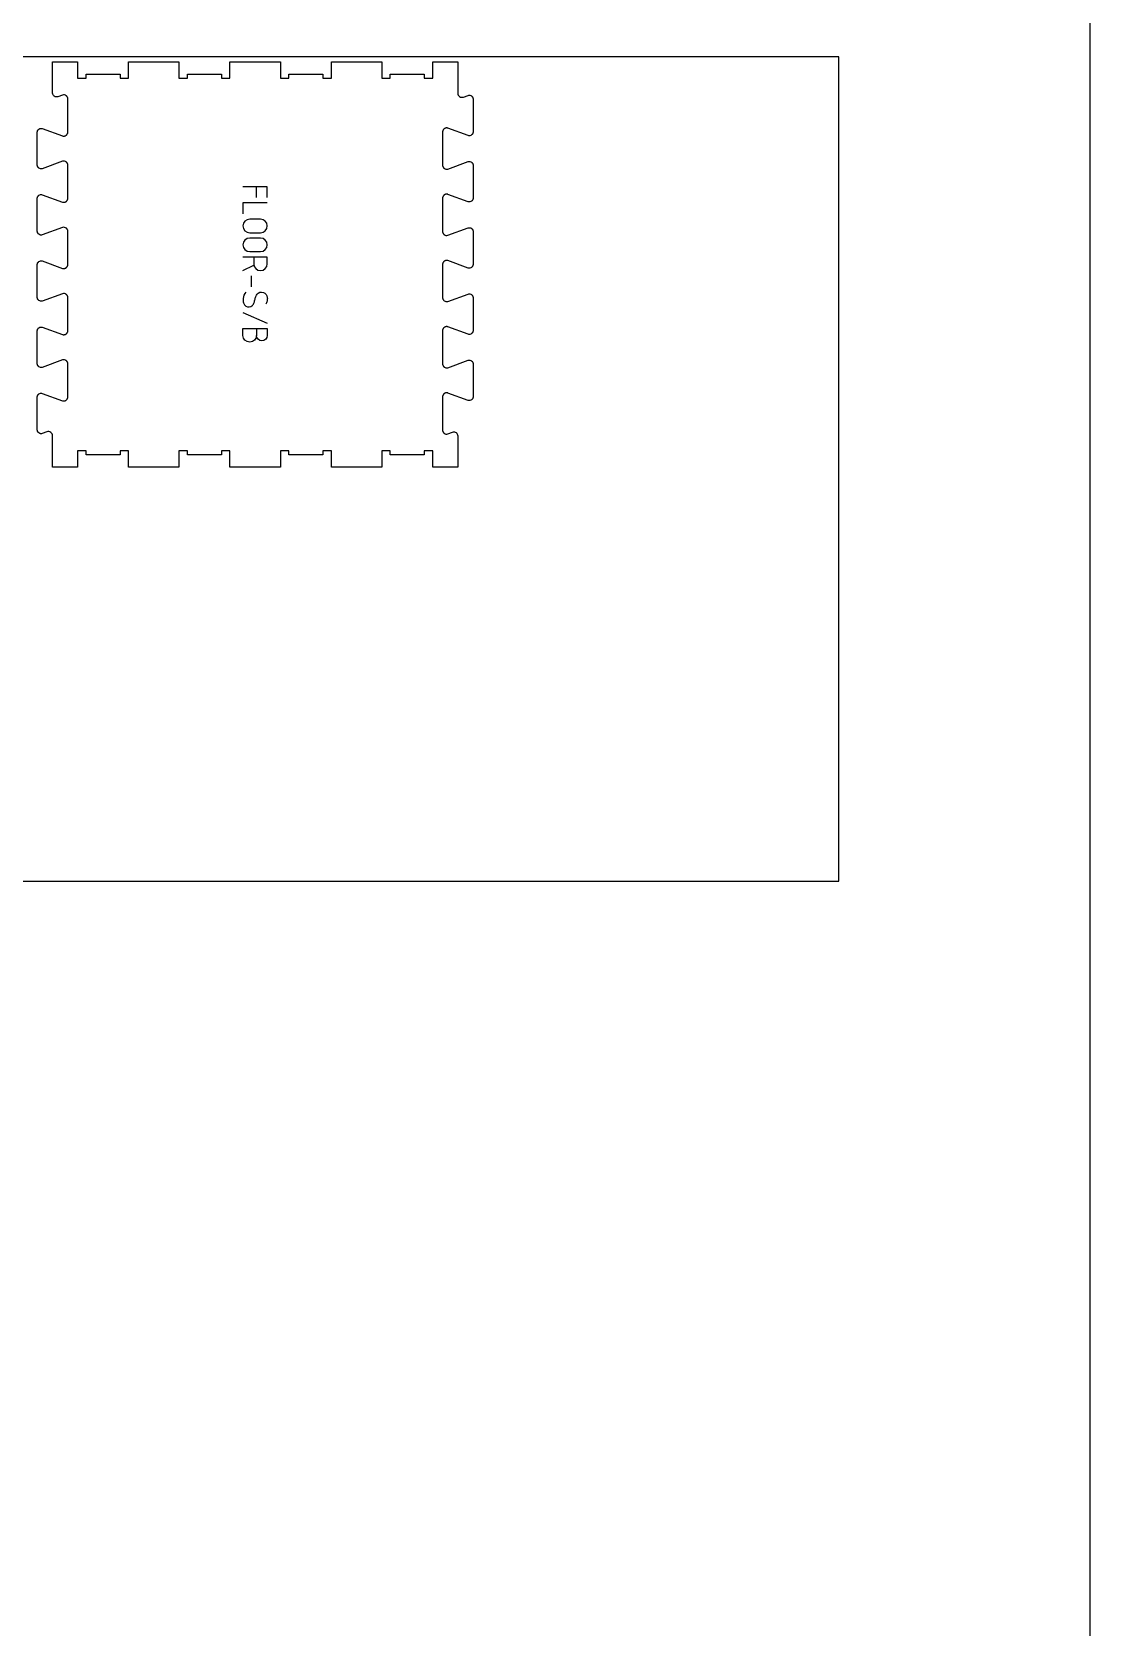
# Model space of a CAD drawing. Extents: x 0 to 12757, y 0 to 30003.
# Drawn here: x 1618 to 3183, y 6932 to 9293 of the extents above; entities that cross this region are included whole.
import ezdxf

# ---------------------------------------------------------------- set-up
doc = ezdxf.new("R2010")
doc.units = 0
for name, color, linetype in [('0_SHEET_SPRUCEPLY_2440X122', 1, 'CONTINUOUS'), ('1_ANYTOOL_1MMDEEP_LABELS_S', 2, 'CONTINUOUS'), ('4_ANYTOOL_CUTTHROUGH_OUTSI', 5, 'CONTINUOUS'), ('DONOTCUT', 7, 'CONTINUOUS')]:
    doc.layers.add(name, color=color, linetype=linetype)

msp = doc.modelspace()

# ---------------------------------------------------------------- linework, layer by layer
at = {"layer": '0_SHEET_SPRUCEPLY_2440X122'}
msp.add_lwpolyline([(371.7, 9255.6), (371.7, 8035.6), (2811.7, 8035.6), (2811.7, 9255.6)], close=True, dxfattribs=at)
at = {"layer": '1_ANYTOOL_1MMDEEP_LABELS_S', "color": 2}
for points in [[(1965.9, 9047.4), (1965.9, 9063.4), (1929.9, 9063.4)], [(1949.9, 9047.4), (1949.9, 9063.4)], [(1965.9, 9039.4), (1929.9, 9039.4), (1929.9, 9023.4)], [(1929.9, 8939.4), (1946.1, 8947.5)], [(1941.9, 8931.4), (1941.9, 8915.4)], [(1929.9, 8877.4), (1965.9, 8861.4)]]:
    msp.add_lwpolyline(points, dxfattribs=at)
for points in [[(1939.9, 9015.4, 1), (1939.9, 8995.4), (1955.9, 8995.4, 1), (1955.9, 9015.4)], [(1939.9, 8987.4, 1), (1939.9, 8967.4), (1955.9, 8967.4, 1), (1955.9, 8987.4)]]:
    msp.add_lwpolyline(points, format="xyb", close=True, dxfattribs=at)
for points in [[(1945.9, 8959.4), (1945.9, 8949.4, 1), (1965.9, 8949.4), (1965.9, 8959.4), (1929.9, 8959.4)], [(1933.9, 8907.4, 0.136555), (1930.1, 8898.1, 0.071716), (1930.2, 8893, 0.133522), (1932.3, 8888.4, 0.344001), (1941.7, 8886.3, 0.153745), (1945.4, 8889.8, 0.071568), (1947.2, 8894.5, -0.00912), (1948.5, 8899.7, -0.090615), (1950.7, 8904.2, -0.340346), (1960.1, 8907, -0.284273), (1965.9, 8899.3, -0.092596), (1965.5, 8894.3, -0.017533), (1963.9, 8889.4)], [(1949.9, 8853.4), (1949.9, 8843.4, -1), (1929.9, 8843.4), (1929.9, 8853.4), (1965.9, 8853.4), (1965.9, 8843.4, -1), (1949.9, 8843.4)]]:
    msp.add_lwpolyline(points, format="xyb", dxfattribs=at)
at = {"layer": '4_ANYTOOL_CUTTHROUGH_OUTSI', "color": 5}
msp.add_lwpolyline([(1648.2, 8694.8, 0.522088), (1639.8, 8700.6), (1633, 8698.1, -0.236725), (1627.9, 8699), (1627.8, 8699.1), (1627.7, 8699.2), (1627.5, 8699.3), (1627.4, 8699.4), (1627.3, 8699.5), (1627.2, 8699.7), (1627.1, 8699.8), (1627, 8699.9), (1626.9, 8700), (1626.8, 8700.2), (1626.7, 8700.3), (1626.6, 8700.5), (1626.5, 8700.6), (1626.4, 8700.7), (1626.3, 8700.9), (1626.2, 8701), (1626.1, 8701.2), (1626.1, 8701.4), (1626, 8701.5), (1626, 8701.7), (1625.9, 8701.8), (1625.8, 8702), (1625.8, 8702.2), (1625.8, 8702.3), (1625.7, 8702.5), (1625.7, 8702.6), (1625.7, 8702.8), (1625.6, 8703), (1625.6, 8703.1), (1625.6, 8703.3), (1625.6, 8703.5), (1625.6, 8703.6), (1625.6, 8752.1), (1625.6, 8752.3), (1625.6, 8752.5), (1625.6, 8752.6), (1625.6, 8752.8), (1625.7, 8752.9), (1625.7, 8753.1), (1625.7, 8753.3), (1625.8, 8753.4), (1625.8, 8753.6), (1625.8, 8753.8), (1625.9, 8753.9), (1626, 8754.1), (1626, 8754.2), (1626.1, 8754.4), (1626.1, 8754.6), (1626.2, 8754.7), (1626.3, 8754.9), (1626.4, 8755), (1626.5, 8755.2), (1626.6, 8755.3), (1626.7, 8755.4), (1626.8, 8755.6), (1626.9, 8755.7), (1627, 8755.8), (1627.1, 8756), (1627.2, 8756.1), (1627.3, 8756.2), (1627.4, 8756.3), (1627.5, 8756.4), (1627.7, 8756.5), (1627.8, 8756.6), (1627.9, 8756.7, -0.236725), (1633, 8757.6), (1662.8, 8746.6), (1662.8, 8746.6), (1662.8, 8746.6), (1663, 8746.6), (1663.1, 8746.5), (1663.3, 8746.5), (1663.5, 8746.5), (1663.7, 8746.4), (1663.8, 8746.4), (1664, 8746.4), (1664.2, 8746.4), (1664.4, 8746.4), (1664.6, 8746.4), (1664.7, 8746.4), (1664.9, 8746.4), (1665.1, 8746.4), (1665.3, 8746.4), (1665.5, 8746.4), (1665.7, 8746.5), (1665.8, 8746.5), (1666, 8746.5), (1666.2, 8746.6), (1666.4, 8746.6), (1666.6, 8746.7), (1666.7, 8746.8), (1666.9, 8746.8), (1667.1, 8746.9), (1667.2, 8747), (1667.4, 8747.1), (1667.6, 8747.1), (1667.7, 8747.2), (1667.9, 8747.3), (1668, 8747.4), (1668.2, 8747.5), (1668.3, 8747.6), (1668.5, 8747.7), (1668.6, 8747.8), (1668.7, 8747.9), (1668.9, 8748.1), (1669, 8748.2), (1669.1, 8748.3), (1669.2, 8748.5), (1669.4, 8748.6), (1669.5, 8748.7), (1669.6, 8748.9), (1669.7, 8749), (1669.8, 8749.2), (1669.9, 8749.3), (1670, 8749.5), (1670.1, 8749.7), (1670.2, 8749.8), (1670.2, 8750), (1670.3, 8750.2), (1670.4, 8750.3), (1670.5, 8750.5), (1670.5, 8750.7), (1670.6, 8750.9), (1670.6, 8751), (1670.7, 8751.2), (1670.7, 8751.4), (1670.7, 8751.6), (1670.8, 8751.7), (1670.8, 8751.9), (1670.8, 8752.1), (1670.8, 8752.3), (1670.8, 8752.5), (1670.8, 8752.6), (1670.8, 8801.1), (1670.8, 8801.3), (1670.8, 8801.5), (1670.8, 8801.7), (1670.8, 8801.8), (1670.8, 8802), (1670.7, 8802.2), (1670.7, 8802.4), (1670.7, 8802.6), (1670.6, 8802.7), (1670.6, 8802.9), (1670.5, 8803.1), (1670.5, 8803.3), (1670.4, 8803.4), (1670.3, 8803.6), (1670.2, 8803.8), (1670.2, 8803.9), (1670.1, 8804.1), (1670, 8804.3), (1669.9, 8804.4), (1669.8, 8804.6), (1669.7, 8804.7), (1669.6, 8804.9), (1669.5, 8805), (1669.4, 8805.2), (1669.2, 8805.3), (1669.1, 8805.4), (1669, 8805.6), (1668.9, 8805.7), (1668.7, 8805.8), (1668.6, 8805.9), (1668.5, 8806), (1668.3, 8806.1, 0.237079), (1662.8, 8807.1), (1662.8, 8807.1), (1633, 8796.1), (1633, 8796.1, -0.236725), (1627.9, 8797), (1627.8, 8797.1), (1627.7, 8797.2), (1627.5, 8797.3), (1627.4, 8797.4), (1627.3, 8797.5), (1627.2, 8797.7), (1627.1, 8797.8), (1627, 8797.9), (1626.9, 8798), (1626.8, 8798.2), (1626.7, 8798.3), (1626.6, 8798.5), (1626.5, 8798.6), (1626.4, 8798.7), (1626.3, 8798.9), (1626.2, 8799), (1626.1, 8799.2), (1626.1, 8799.4), (1626, 8799.5), (1626, 8799.7), (1625.9, 8799.8), (1625.8, 8800), (1625.8, 8800.2), (1625.8, 8800.3), (1625.7, 8800.5), (1625.7, 8800.6), (1625.7, 8800.8), (1625.6, 8801), (1625.6, 8801.1), (1625.6, 8801.3), (1625.6, 8801.5), (1625.6, 8801.6), (1625.6, 8850.1), (1625.6, 8850.3), (1625.6, 8850.5), (1625.6, 8850.6), (1625.6, 8850.8), (1625.7, 8850.9), (1625.7, 8851.1), (1625.7, 8851.3), (1625.8, 8851.4), (1625.8, 8851.6), (1625.8, 8851.8), (1625.9, 8851.9), (1626, 8852.1), (1626, 8852.2), (1626.1, 8852.4), (1626.1, 8852.6), (1626.2, 8852.7), (1626.3, 8852.9), (1626.4, 8853), (1626.5, 8853.2), (1626.6, 8853.3), (1626.7, 8853.4), (1626.8, 8853.6), (1626.9, 8853.7), (1627, 8853.8), (1627.1, 8854), (1627.2, 8854.1), (1627.3, 8854.2), (1627.4, 8854.3), (1627.5, 8854.4), (1627.7, 8854.5), (1627.8, 8854.6), (1627.9, 8854.7, -0.236725), (1633, 8855.6), (1662.8, 8844.6), (1662.8, 8844.6), (1662.8, 8844.6), (1663, 8844.6), (1663.1, 8844.5), (1663.3, 8844.5), (1663.5, 8844.5), (1663.7, 8844.4), (1663.8, 8844.4), (1664, 8844.4), (1664.2, 8844.4), (1664.4, 8844.4), (1664.6, 8844.4), (1664.7, 8844.4), (1664.9, 8844.4), (1665.1, 8844.4), (1665.3, 8844.4), (1665.5, 8844.4), (1665.7, 8844.5), (1665.8, 8844.5), (1666, 8844.5), (1666.2, 8844.6), (1666.4, 8844.6), (1666.6, 8844.7), (1666.7, 8844.8), (1666.9, 8844.8), (1667.1, 8844.9), (1667.2, 8845), (1667.4, 8845.1), (1667.6, 8845.1), (1667.7, 8845.2), (1667.9, 8845.3), (1668, 8845.4), (1668.2, 8845.5), (1668.3, 8845.6), (1668.5, 8845.7), (1668.6, 8845.8), (1668.7, 8845.9), (1668.9, 8846.1), (1669, 8846.2), (1669.1, 8846.3), (1669.2, 8846.5), (1669.4, 8846.6), (1669.5, 8846.7), (1669.6, 8846.9), (1669.7, 8847), (1669.8, 8847.2), (1669.9, 8847.3), (1670, 8847.5), (1670.1, 8847.7), (1670.2, 8847.8), (1670.2, 8848), (1670.3, 8848.2), (1670.4, 8848.3), (1670.5, 8848.5), (1670.5, 8848.7), (1670.6, 8848.9), (1670.6, 8849), (1670.7, 8849.2), (1670.7, 8849.4), (1670.7, 8849.6), (1670.8, 8849.7), (1670.8, 8849.9), (1670.8, 8850.1), (1670.8, 8850.3), (1670.8, 8850.5), (1670.8, 8850.6), (1670.8, 8899.1), (1670.8, 8899.3), (1670.8, 8899.5), (1670.8, 8899.7), (1670.8, 8899.8), (1670.8, 8900), (1670.7, 8900.2), (1670.7, 8900.4), (1670.7, 8900.6), (1670.6, 8900.7), (1670.6, 8900.9), (1670.5, 8901.1), (1670.5, 8901.3), (1670.4, 8901.4), (1670.3, 8901.6), (1670.2, 8901.8), (1670.2, 8901.9), (1670.1, 8902.1), (1670, 8902.3), (1669.9, 8902.4), (1669.8, 8902.6), (1669.7, 8902.7), (1669.6, 8902.9), (1669.5, 8903), (1669.4, 8903.2), (1669.2, 8903.3), (1669.1, 8903.4), (1669, 8903.6), (1668.9, 8903.7), (1668.7, 8903.8), (1668.6, 8903.9), (1668.5, 8904), (1668.3, 8904.1, 0.237079), (1662.8, 8905.1), (1662.8, 8905.1), (1633, 8894.1), (1633, 8894.1, -0.236725), (1627.9, 8895), (1627.8, 8895.1), (1627.7, 8895.2), (1627.5, 8895.3), (1627.4, 8895.4), (1627.3, 8895.5), (1627.2, 8895.7), (1627.1, 8895.8), (1627, 8895.9), (1626.9, 8896), (1626.8, 8896.2), (1626.7, 8896.3), (1626.6, 8896.5), (1626.5, 8896.6), (1626.4, 8896.7), (1626.3, 8896.9), (1626.2, 8897), (1626.1, 8897.2), (1626.1, 8897.4), (1626, 8897.5), (1626, 8897.7), (1625.9, 8897.8), (1625.8, 8898), (1625.8, 8898.2), (1625.8, 8898.3), (1625.7, 8898.5), (1625.7, 8898.6), (1625.7, 8898.8), (1625.6, 8899), (1625.6, 8899.1), (1625.6, 8899.3), (1625.6, 8899.5), (1625.6, 8899.6), (1625.6, 8948.1), (1625.6, 8948.3), (1625.6, 8948.5), (1625.6, 8948.6), (1625.6, 8948.8), (1625.7, 8948.9), (1625.7, 8949.1), (1625.7, 8949.3), (1625.8, 8949.4), (1625.8, 8949.6), (1625.8, 8949.8), (1625.9, 8949.9), (1626, 8950.1), (1626, 8950.2), (1626.1, 8950.4), (1626.1, 8950.6), (1626.2, 8950.7), (1626.3, 8950.9), (1626.4, 8951), (1626.5, 8951.2), (1626.6, 8951.3), (1626.7, 8951.4), (1626.8, 8951.6), (1626.9, 8951.7), (1627, 8951.8), (1627.1, 8952), (1627.2, 8952.1), (1627.3, 8952.2), (1627.4, 8952.3), (1627.5, 8952.4), (1627.7, 8952.5), (1627.8, 8952.6), (1627.9, 8952.7, -0.236725), (1633, 8953.6), (1662.8, 8942.6), (1662.8, 8942.6), (1662.8, 8942.6), (1663, 8942.6), (1663.1, 8942.5), (1663.3, 8942.5), (1663.5, 8942.5), (1663.7, 8942.4), (1663.8, 8942.4), (1664, 8942.4), (1664.2, 8942.4), (1664.4, 8942.4), (1664.6, 8942.4), (1664.7, 8942.4), (1664.9, 8942.4), (1665.1, 8942.4), (1665.3, 8942.4), (1665.5, 8942.4), (1665.7, 8942.5), (1665.8, 8942.5), (1666, 8942.5), (1666.2, 8942.6), (1666.4, 8942.6), (1666.6, 8942.7), (1666.7, 8942.8), (1666.9, 8942.8), (1667.1, 8942.9), (1667.2, 8943), (1667.4, 8943.1), (1667.6, 8943.1), (1667.7, 8943.2), (1667.9, 8943.3), (1668, 8943.4), (1668.2, 8943.5), (1668.3, 8943.6), (1668.5, 8943.7), (1668.6, 8943.8), (1668.7, 8943.9), (1668.9, 8944.1), (1669, 8944.2), (1669.1, 8944.3), (1669.2, 8944.5), (1669.4, 8944.6), (1669.5, 8944.7), (1669.6, 8944.9), (1669.7, 8945), (1669.8, 8945.2), (1669.9, 8945.3), (1670, 8945.5), (1670.1, 8945.7), (1670.2, 8945.8), (1670.2, 8946), (1670.3, 8946.2), (1670.4, 8946.3), (1670.5, 8946.5), (1670.5, 8946.7), (1670.6, 8946.9), (1670.6, 8947), (1670.7, 8947.2), (1670.7, 8947.4), (1670.7, 8947.6), (1670.8, 8947.7), (1670.8, 8947.9), (1670.8, 8948.1), (1670.8, 8948.3), (1670.8, 8948.5), (1670.8, 8948.6), (1670.8, 8997.1), (1670.8, 8997.3), (1670.8, 8997.5), (1670.8, 8997.7), (1670.8, 8997.8), (1670.8, 8998), (1670.7, 8998.2), (1670.7, 8998.4), (1670.7, 8998.6), (1670.6, 8998.7), (1670.6, 8998.9), (1670.5, 8999.1), (1670.5, 8999.3), (1670.4, 8999.4), (1670.3, 8999.6), (1670.2, 8999.8), (1670.2, 8999.9), (1670.1, 9000.1), (1670, 9000.3), (1669.9, 9000.4), (1669.8, 9000.6), (1669.7, 9000.7), (1669.6, 9000.9), (1669.5, 9001), (1669.4, 9001.2), (1669.2, 9001.3), (1669.1, 9001.4), (1669, 9001.6), (1668.9, 9001.7), (1668.7, 9001.8), (1668.6, 9001.9), (1668.5, 9002), (1668.3, 9002.1, 0.237079), (1662.8, 9003.1), (1662.8, 9003.1), (1633, 8992.1), (1633, 8992.1, -0.236725), (1627.9, 8993), (1627.8, 8993.1), (1627.7, 8993.2), (1627.5, 8993.3), (1627.4, 8993.4), (1627.3, 8993.5), (1627.2, 8993.7), (1627.1, 8993.8), (1627, 8993.9), (1626.9, 8994), (1626.8, 8994.2), (1626.7, 8994.3), (1626.6, 8994.5), (1626.5, 8994.6), (1626.4, 8994.7), (1626.3, 8994.9), (1626.2, 8995), (1626.1, 8995.2), (1626.1, 8995.4), (1626, 8995.5), (1626, 8995.7), (1625.9, 8995.8), (1625.8, 8996), (1625.8, 8996.2), (1625.8, 8996.3), (1625.7, 8996.5), (1625.7, 8996.6), (1625.7, 8996.8), (1625.6, 8997), (1625.6, 8997.1), (1625.6, 8997.3), (1625.6, 8997.5), (1625.6, 8997.6), (1625.6, 9046.1), (1625.6, 9046.3), (1625.6, 9046.5), (1625.6, 9046.6), (1625.6, 9046.8), (1625.7, 9046.9), (1625.7, 9047.1), (1625.7, 9047.3), (1625.8, 9047.4), (1625.8, 9047.6), (1625.8, 9047.8), (1625.9, 9047.9), (1626, 9048.1), (1626, 9048.2), (1626.1, 9048.4), (1626.1, 9048.6), (1626.2, 9048.7), (1626.3, 9048.9), (1626.4, 9049), (1626.5, 9049.2), (1626.6, 9049.3), (1626.7, 9049.4), (1626.8, 9049.6), (1626.9, 9049.7), (1627, 9049.8), (1627.1, 9050), (1627.2, 9050.1), (1627.3, 9050.2), (1627.4, 9050.3), (1627.5, 9050.4), (1627.7, 9050.5), (1627.8, 9050.6), (1627.9, 9050.7, -0.236725), (1633, 9051.6), (1662.8, 9040.6), (1662.8, 9040.6), (1662.8, 9040.6), (1663, 9040.6), (1663.1, 9040.5), (1663.3, 9040.5), (1663.5, 9040.5), (1663.7, 9040.4), (1663.8, 9040.4), (1664, 9040.4), (1664.2, 9040.4), (1664.4, 9040.4), (1664.6, 9040.4), (1664.7, 9040.4), (1664.9, 9040.4), (1665.1, 9040.4), (1665.3, 9040.4), (1665.5, 9040.4), (1665.7, 9040.5), (1665.8, 9040.5), (1666, 9040.5), (1666.2, 9040.6), (1666.4, 9040.6), (1666.6, 9040.7), (1666.7, 9040.8), (1666.9, 9040.8), (1667.1, 9040.9), (1667.2, 9041), (1667.4, 9041.1), (1667.6, 9041.1), (1667.7, 9041.2), (1667.9, 9041.3), (1668, 9041.4), (1668.2, 9041.5), (1668.3, 9041.6), (1668.5, 9041.7), (1668.6, 9041.8), (1668.7, 9041.9), (1668.9, 9042.1), (1669, 9042.2), (1669.1, 9042.3), (1669.2, 9042.5), (1669.4, 9042.6), (1669.5, 9042.7), (1669.6, 9042.9), (1669.7, 9043), (1669.8, 9043.2), (1669.9, 9043.3), (1670, 9043.5), (1670.1, 9043.7), (1670.2, 9043.8), (1670.2, 9044), (1670.3, 9044.2), (1670.4, 9044.3), (1670.5, 9044.5), (1670.5, 9044.7), (1670.6, 9044.9), (1670.6, 9045), (1670.7, 9045.2), (1670.7, 9045.4), (1670.7, 9045.6), (1670.8, 9045.7), (1670.8, 9045.9), (1670.8, 9046.1), (1670.8, 9046.3), (1670.8, 9046.5), (1670.8, 9046.6), (1670.8, 9095.1), (1670.8, 9095.3), (1670.8, 9095.5), (1670.8, 9095.7), (1670.8, 9095.8), (1670.8, 9096), (1670.7, 9096.2), (1670.7, 9096.4), (1670.7, 9096.6), (1670.6, 9096.7), (1670.6, 9096.9), (1670.5, 9097.1), (1670.5, 9097.3), (1670.4, 9097.4), (1670.3, 9097.6), (1670.2, 9097.8), (1670.2, 9097.9), (1670.1, 9098.1), (1670, 9098.3), (1669.9, 9098.4), (1669.8, 9098.6), (1669.7, 9098.7), (1669.6, 9098.9), (1669.5, 9099), (1669.4, 9099.2), (1669.2, 9099.3), (1669.1, 9099.4), (1669, 9099.6), (1668.9, 9099.7), (1668.7, 9099.8), (1668.6, 9099.9), (1668.5, 9100), (1668.3, 9100.1, 0.237079), (1662.8, 9101.1), (1662.8, 9101.1), (1633, 9090.1), (1633, 9090.1, -0.236725), (1627.9, 9091), (1627.8, 9091.1), (1627.7, 9091.2), (1627.5, 9091.3), (1627.4, 9091.4), (1627.3, 9091.5), (1627.2, 9091.7), (1627.1, 9091.8), (1627, 9091.9), (1626.9, 9092), (1626.8, 9092.2), (1626.7, 9092.3), (1626.6, 9092.5), (1626.5, 9092.6), (1626.4, 9092.7), (1626.3, 9092.9), (1626.2, 9093), (1626.1, 9093.2), (1626.1, 9093.4), (1626, 9093.5), (1626, 9093.7), (1625.9, 9093.8), (1625.8, 9094), (1625.8, 9094.2), (1625.8, 9094.3), (1625.7, 9094.5), (1625.7, 9094.6), (1625.7, 9094.8), (1625.6, 9095), (1625.6, 9095.1), (1625.6, 9095.3), (1625.6, 9095.5), (1625.6, 9095.6), (1625.6, 9144.1), (1625.6, 9144.3), (1625.6, 9144.5), (1625.6, 9144.6), (1625.6, 9144.8), (1625.7, 9144.9), (1625.7, 9145.1), (1625.7, 9145.3), (1625.8, 9145.4), (1625.8, 9145.6), (1625.8, 9145.8), (1625.9, 9145.9), (1626, 9146.1), (1626, 9146.2), (1626.1, 9146.4), (1626.1, 9146.6), (1626.2, 9146.7), (1626.3, 9146.9), (1626.4, 9147), (1626.5, 9147.2), (1626.6, 9147.3), (1626.7, 9147.4), (1626.8, 9147.6), (1626.9, 9147.7), (1627, 9147.8), (1627.1, 9148), (1627.2, 9148.1), (1627.3, 9148.2), (1627.4, 9148.3), (1627.5, 9148.4), (1627.7, 9148.5), (1627.8, 9148.6), (1627.9, 9148.7, -0.236725), (1633, 9149.6), (1662.8, 9138.6), (1662.8, 9138.6), (1662.8, 9138.6), (1663, 9138.6), (1663.1, 9138.5), (1663.3, 9138.5), (1663.5, 9138.5), (1663.7, 9138.4), (1663.8, 9138.4), (1664, 9138.4), (1664.2, 9138.4), (1664.4, 9138.4), (1664.6, 9138.4), (1664.7, 9138.4), (1664.9, 9138.4), (1665.1, 9138.4), (1665.3, 9138.4), (1665.5, 9138.4), (1665.7, 9138.5), (1665.8, 9138.5), (1666, 9138.5), (1666.2, 9138.6), (1666.4, 9138.6), (1666.6, 9138.7), (1666.7, 9138.8), (1666.9, 9138.8), (1667.1, 9138.9), (1667.2, 9139), (1667.4, 9139.1), (1667.6, 9139.1), (1667.7, 9139.2), (1667.9, 9139.3), (1668, 9139.4), (1668.2, 9139.5), (1668.3, 9139.6), (1668.5, 9139.7), (1668.6, 9139.8), (1668.7, 9139.9), (1668.9, 9140.1), (1669, 9140.2), (1669.1, 9140.3), (1669.2, 9140.5), (1669.4, 9140.6), (1669.5, 9140.7), (1669.6, 9140.9), (1669.7, 9141), (1669.8, 9141.2), (1669.9, 9141.3), (1670, 9141.5), (1670.1, 9141.7), (1670.2, 9141.8), (1670.2, 9142), (1670.3, 9142.2), (1670.4, 9142.3), (1670.5, 9142.5), (1670.5, 9142.7), (1670.6, 9142.9), (1670.6, 9143), (1670.7, 9143.2), (1670.7, 9143.4), (1670.7, 9143.6), (1670.8, 9143.7), (1670.8, 9143.9), (1670.8, 9144.1), (1670.8, 9144.3), (1670.8, 9144.5), (1670.8, 9144.6), (1670.8, 9193.1), (1670.8, 9193.3), (1670.8, 9193.5), (1670.8, 9193.7), (1670.8, 9193.8), (1670.8, 9194), (1670.7, 9194.2), (1670.7, 9194.4), (1670.7, 9194.6), (1670.6, 9194.7), (1670.6, 9194.9), (1670.5, 9195.1), (1670.5, 9195.3), (1670.4, 9195.4), (1670.3, 9195.6), (1670.2, 9195.8), (1670.2, 9195.9), (1670.1, 9196.1), (1670, 9196.3), (1669.9, 9196.4), (1669.8, 9196.6), (1669.7, 9196.7), (1669.6, 9196.9), (1669.5, 9197), (1669.4, 9197.2), (1669.2, 9197.3), (1669.1, 9197.4), (1669, 9197.6), (1668.9, 9197.7), (1668.7, 9197.8), (1668.6, 9197.9), (1668.5, 9198), (1668.3, 9198.1, 0.237079), (1662.8, 9199.1), (1662.8, 9199.1), (1656, 9196.6), (1656, 9196.6, -0.522087), (1648.2, 9202), (1648.2, 9248.1), (1685.2, 9248.1), (1685.2, 9224.1), (1697.7, 9224.1), (1697.7, 9230.1), (1748.2, 9230.1), (1748.2, 9224.1), (1760.7, 9224.1), (1760.7, 9248.1), (1835.2, 9248.1), (1835.2, 9224.1), (1847.7, 9224.1), (1847.7, 9230.1), (1898.2, 9230.1), (1898.2, 9224.1), (1910.7, 9224.1), (1910.7, 9248.1), (1985.2, 9248.1), (1985.2, 9224.1), (1997.7, 9224.1), (1997.7, 9230.1), (2048.2, 9230.1), (2048.2, 9224.1), (2060.7, 9224.1), (2060.7, 9248.1), (2135.2, 9248.1), (2135.2, 9224.1), (2147.7, 9224.1), (2147.7, 9230.1), (2198.2, 9230.1), (2198.2, 9224.1), (2210.7, 9224.1), (2210.7, 9248.1), (2247.7, 9248.1), (2247.7, 9202), (2247.7, 9202, 0.522088), (2256.1, 9196.1), (2262.9, 9198.6, -0.236725), (2268, 9197.7), (2268.1, 9197.6), (2268.3, 9197.5), (2268.4, 9197.4), (2268.5, 9197.3), (2268.6, 9197.2), (2268.8, 9197.1), (2268.9, 9197), (2269, 9196.8), (2269.1, 9196.7), (2269.2, 9196.6), (2269.3, 9196.4), (2269.4, 9196.3), (2269.5, 9196.2), (2269.6, 9196), (2269.6, 9195.9), (2269.7, 9195.7), (2269.8, 9195.6), (2269.9, 9195.4), (2269.9, 9195.2), (2270, 9195.1), (2270, 9194.9), (2270.1, 9194.8), (2270.1, 9194.6), (2270.2, 9194.4), (2270.2, 9194.3), (2270.3, 9194.1), (2270.3, 9193.9), (2270.3, 9193.8), (2270.3, 9193.6), (2270.3, 9193.5), (2270.3, 9193.3), (2270.3, 9193.1), (2270.3, 9144.6), (2270.3, 9144.5), (2270.3, 9144.3), (2270.3, 9144.1), (2270.3, 9144), (2270.3, 9143.8), (2270.3, 9143.6), (2270.2, 9143.5), (2270.2, 9143.3), (2270.1, 9143.2), (2270.1, 9143), (2270, 9142.8), (2270, 9142.7), (2269.9, 9142.5), (2269.9, 9142.4), (2269.8, 9142.2), (2269.7, 9142), (2269.6, 9141.9), (2269.6, 9141.7), (2269.5, 9141.6), (2269.4, 9141.5), (2269.3, 9141.3), (2269.2, 9141.2), (2269.1, 9141), (2269, 9140.9), (2268.9, 9140.8), (2268.8, 9140.7), (2268.6, 9140.5), (2268.5, 9140.4), (2268.4, 9140.3), (2268.3, 9140.2), (2268.1, 9140.1), (2268, 9140, -0.236725), (2262.9, 9139.1), (2233.2, 9150.1), (2233.2, 9150.1), (2233.2, 9150.1), (2233, 9150.2), (2232.8, 9150.2), (2232.6, 9150.3), (2232.5, 9150.3), (2232.3, 9150.3), (2232.1, 9150.3), (2231.9, 9150.4), (2231.7, 9150.4), (2231.6, 9150.4), (2231.4, 9150.4), (2231.2, 9150.4), (2231, 9150.4), (2230.8, 9150.4), (2230.6, 9150.3), (2230.5, 9150.3), (2230.3, 9150.3), (2230.1, 9150.3), (2229.9, 9150.2), (2229.7, 9150.2), (2229.6, 9150.1), (2229.4, 9150.1), (2229.2, 9150), (2229, 9149.9), (2228.9, 9149.9), (2228.7, 9149.8), (2228.5, 9149.7), (2228.4, 9149.6), (2228.2, 9149.5), (2228.1, 9149.4), (2227.9, 9149.3), (2227.8, 9149.3), (2227.6, 9149.1), (2227.5, 9149), (2227.4, 9148.9), (2227.2, 9148.8), (2227.1, 9148.7), (2227, 9148.6), (2226.8, 9148.4), (2226.7, 9148.3), (2226.6, 9148.2), (2226.5, 9148), (2226.4, 9147.9), (2226.2, 9147.7), (2226.1, 9147.6), (2226, 9147.4), (2226, 9147.3), (2225.9, 9147.1), (2225.8, 9146.9), (2225.7, 9146.8), (2225.6, 9146.6), (2225.5, 9146.4), (2225.5, 9146.3), (2225.4, 9146.1), (2225.4, 9145.9), (2225.3, 9145.7), (2225.3, 9145.6), (2225.2, 9145.4), (2225.2, 9145.2), (2225.2, 9145), (2225.2, 9144.8), (2225.1, 9144.7), (2225.1, 9144.5), (2225.1, 9144.3), (2225.1, 9144.1), (2225.1, 9095.6), (2225.1, 9095.5), (2225.1, 9095.3), (2225.1, 9095.1), (2225.2, 9094.9), (2225.2, 9094.7), (2225.2, 9094.6), (2225.2, 9094.4), (2225.3, 9094.2), (2225.3, 9094), (2225.4, 9093.9), (2225.4, 9093.7), (2225.5, 9093.5), (2225.5, 9093.3), (2225.6, 9093.2), (2225.7, 9093), (2225.8, 9092.8), (2225.9, 9092.7), (2226, 9092.5), (2226, 9092.3), (2226.1, 9092.2), (2226.2, 9092), (2226.4, 9091.9), (2226.5, 9091.7), (2226.6, 9091.6), (2226.7, 9091.5), (2226.8, 9091.3), (2227, 9091.2), (2227.1, 9091.1), (2227.2, 9090.9), (2227.4, 9090.8), (2227.5, 9090.7), (2227.6, 9090.6, 0.237079), (2233.2, 9089.6), (2233.2, 9089.6), (2262.9, 9100.6), (2262.9, 9100.6, -0.236725), (2268, 9099.7), (2268.1, 9099.6), (2268.3, 9099.5), (2268.4, 9099.4), (2268.5, 9099.3), (2268.6, 9099.2), (2268.8, 9099.1), (2268.9, 9099), (2269, 9098.8), (2269.1, 9098.7), (2269.2, 9098.6), (2269.3, 9098.4), (2269.4, 9098.3), (2269.5, 9098.2), (2269.6, 9098), (2269.6, 9097.9), (2269.7, 9097.7), (2269.8, 9097.6), (2269.9, 9097.4), (2269.9, 9097.2), (2270, 9097.1), (2270, 9096.9), (2270.1, 9096.8), (2270.1, 9096.6), (2270.2, 9096.4), (2270.2, 9096.3), (2270.3, 9096.1), (2270.3, 9095.9), (2270.3, 9095.8), (2270.3, 9095.6), (2270.3, 9095.5), (2270.3, 9095.3), (2270.3, 9095.1), (2270.3, 9046.6), (2270.3, 9046.5), (2270.3, 9046.3), (2270.3, 9046.1), (2270.3, 9046), (2270.3, 9045.8), (2270.3, 9045.6), (2270.2, 9045.5), (2270.2, 9045.3), (2270.1, 9045.2), (2270.1, 9045), (2270, 9044.8), (2270, 9044.7), (2269.9, 9044.5), (2269.9, 9044.4), (2269.8, 9044.2), (2269.7, 9044), (2269.6, 9043.9), (2269.6, 9043.7), (2269.5, 9043.6), (2269.4, 9043.5), (2269.3, 9043.3), (2269.2, 9043.2), (2269.1, 9043), (2269, 9042.9), (2268.9, 9042.8), (2268.8, 9042.7), (2268.6, 9042.5), (2268.5, 9042.4), (2268.4, 9042.3), (2268.3, 9042.2), (2268.1, 9042.1), (2268, 9042, -0.236725), (2262.9, 9041.1), (2233.2, 9052.1), (2233.2, 9052.1), (2233.2, 9052.1), (2233, 9052.2), (2232.8, 9052.2), (2232.6, 9052.3), (2232.5, 9052.3), (2232.3, 9052.3), (2232.1, 9052.3), (2231.9, 9052.4), (2231.7, 9052.4), (2231.6, 9052.4), (2231.4, 9052.4), (2231.2, 9052.4), (2231, 9052.4), (2230.8, 9052.4), (2230.6, 9052.3), (2230.5, 9052.3), (2230.3, 9052.3), (2230.1, 9052.3), (2229.9, 9052.2), (2229.7, 9052.2), (2229.6, 9052.1), (2229.4, 9052.1), (2229.2, 9052), (2229, 9051.9), (2228.9, 9051.9), (2228.7, 9051.8), (2228.5, 9051.7), (2228.4, 9051.6), (2228.2, 9051.5), (2228.1, 9051.4), (2227.9, 9051.3), (2227.8, 9051.3), (2227.6, 9051.1), (2227.5, 9051), (2227.4, 9050.9), (2227.2, 9050.8), (2227.1, 9050.7), (2227, 9050.6), (2226.8, 9050.4), (2226.7, 9050.3), (2226.6, 9050.2), (2226.5, 9050), (2226.4, 9049.9), (2226.2, 9049.7), (2226.1, 9049.6), (2226, 9049.4), (2226, 9049.3), (2225.9, 9049.1), (2225.8, 9048.9), (2225.7, 9048.8), (2225.6, 9048.6), (2225.5, 9048.4), (2225.5, 9048.3), (2225.4, 9048.1), (2225.4, 9047.9), (2225.3, 9047.7), (2225.3, 9047.6), (2225.2, 9047.4), (2225.2, 9047.2), (2225.2, 9047), (2225.2, 9046.8), (2225.1, 9046.7), (2225.1, 9046.5), (2225.1, 9046.3), (2225.1, 9046.1), (2225.1, 8997.6), (2225.1, 8997.5), (2225.1, 8997.3), (2225.1, 8997.1), (2225.2, 8996.9), (2225.2, 8996.7), (2225.2, 8996.6), (2225.2, 8996.4), (2225.3, 8996.2), (2225.3, 8996), (2225.4, 8995.9), (2225.4, 8995.7), (2225.5, 8995.5), (2225.5, 8995.3), (2225.6, 8995.2), (2225.7, 8995), (2225.8, 8994.8), (2225.9, 8994.7), (2226, 8994.5), (2226, 8994.3), (2226.1, 8994.2), (2226.2, 8994), (2226.4, 8993.9), (2226.5, 8993.7), (2226.6, 8993.6), (2226.7, 8993.5), (2226.8, 8993.3), (2227, 8993.2), (2227.1, 8993.1), (2227.2, 8992.9), (2227.4, 8992.8), (2227.5, 8992.7), (2227.6, 8992.6, 0.237079), (2233.2, 8991.6), (2233.2, 8991.6), (2262.9, 9002.6), (2262.9, 9002.6, -0.236725), (2268, 9001.7), (2268.1, 9001.6), (2268.3, 9001.5), (2268.4, 9001.4), (2268.5, 9001.3), (2268.6, 9001.2), (2268.8, 9001.1), (2268.9, 9001), (2269, 9000.8), (2269.1, 9000.7), (2269.2, 9000.6), (2269.3, 9000.4), (2269.4, 9000.3), (2269.5, 9000.2), (2269.6, 9000), (2269.6, 8999.9), (2269.7, 8999.7), (2269.8, 8999.6), (2269.9, 8999.4), (2269.9, 8999.2), (2270, 8999.1), (2270, 8998.9), (2270.1, 8998.8), (2270.1, 8998.6), (2270.2, 8998.4), (2270.2, 8998.3), (2270.3, 8998.1), (2270.3, 8997.9), (2270.3, 8997.8), (2270.3, 8997.6), (2270.3, 8997.5), (2270.3, 8997.3), (2270.3, 8997.1), (2270.3, 8948.6), (2270.3, 8948.5), (2270.3, 8948.3), (2270.3, 8948.1), (2270.3, 8948), (2270.3, 8947.8), (2270.3, 8947.6), (2270.2, 8947.5), (2270.2, 8947.3), (2270.1, 8947.2), (2270.1, 8947), (2270, 8946.8), (2270, 8946.7), (2269.9, 8946.5), (2269.9, 8946.4), (2269.8, 8946.2), (2269.7, 8946), (2269.6, 8945.9), (2269.6, 8945.7), (2269.5, 8945.6), (2269.4, 8945.5), (2269.3, 8945.3), (2269.2, 8945.2), (2269.1, 8945), (2269, 8944.9), (2268.9, 8944.8), (2268.8, 8944.7), (2268.6, 8944.5), (2268.5, 8944.4), (2268.4, 8944.3), (2268.3, 8944.2), (2268.1, 8944.1), (2268, 8944, -0.236725), (2262.9, 8943.1), (2233.2, 8954.1), (2233.2, 8954.1), (2233.2, 8954.1), (2233, 8954.2), (2232.8, 8954.2), (2232.6, 8954.3), (2232.5, 8954.3), (2232.3, 8954.3), (2232.1, 8954.3), (2231.9, 8954.4), (2231.7, 8954.4), (2231.6, 8954.4), (2231.4, 8954.4), (2231.2, 8954.4), (2231, 8954.4), (2230.8, 8954.4), (2230.6, 8954.3), (2230.5, 8954.3), (2230.3, 8954.3), (2230.1, 8954.3), (2229.9, 8954.2), (2229.7, 8954.2), (2229.6, 8954.1), (2229.4, 8954.1), (2229.2, 8954), (2229, 8953.9), (2228.9, 8953.9), (2228.7, 8953.8), (2228.5, 8953.7), (2228.4, 8953.6), (2228.2, 8953.5), (2228.1, 8953.4), (2227.9, 8953.3), (2227.8, 8953.3), (2227.6, 8953.1), (2227.5, 8953), (2227.4, 8952.9), (2227.2, 8952.8), (2227.1, 8952.7), (2227, 8952.6), (2226.8, 8952.4), (2226.7, 8952.3), (2226.6, 8952.2), (2226.5, 8952), (2226.4, 8951.9), (2226.2, 8951.7), (2226.1, 8951.6), (2226, 8951.4), (2226, 8951.3), (2225.9, 8951.1), (2225.8, 8950.9), (2225.7, 8950.8), (2225.6, 8950.6), (2225.5, 8950.4), (2225.5, 8950.3), (2225.4, 8950.1), (2225.4, 8949.9), (2225.3, 8949.7), (2225.3, 8949.6), (2225.2, 8949.4), (2225.2, 8949.2), (2225.2, 8949), (2225.2, 8948.8), (2225.1, 8948.7), (2225.1, 8948.5), (2225.1, 8948.3), (2225.1, 8948.1), (2225.1, 8899.6), (2225.1, 8899.5), (2225.1, 8899.3), (2225.1, 8899.1), (2225.2, 8898.9), (2225.2, 8898.7), (2225.2, 8898.6), (2225.2, 8898.4), (2225.3, 8898.2), (2225.3, 8898), (2225.4, 8897.9), (2225.4, 8897.7), (2225.5, 8897.5), (2225.5, 8897.3), (2225.6, 8897.2), (2225.7, 8897), (2225.8, 8896.8), (2225.9, 8896.7), (2226, 8896.5), (2226, 8896.3), (2226.1, 8896.2), (2226.2, 8896), (2226.4, 8895.9), (2226.5, 8895.7), (2226.6, 8895.6), (2226.7, 8895.5), (2226.8, 8895.3), (2227, 8895.2), (2227.1, 8895.1), (2227.2, 8894.9), (2227.4, 8894.8), (2227.5, 8894.7), (2227.6, 8894.6, 0.237079), (2233.2, 8893.6), (2233.2, 8893.6), (2262.9, 8904.6), (2262.9, 8904.6, -0.236725), (2268, 8903.7), (2268.1, 8903.6), (2268.3, 8903.5), (2268.4, 8903.4), (2268.5, 8903.3), (2268.6, 8903.2), (2268.8, 8903.1), (2268.9, 8903), (2269, 8902.8), (2269.1, 8902.7), (2269.2, 8902.6), (2269.3, 8902.4), (2269.4, 8902.3), (2269.5, 8902.2), (2269.6, 8902), (2269.6, 8901.9), (2269.7, 8901.7), (2269.8, 8901.6), (2269.9, 8901.4), (2269.9, 8901.2), (2270, 8901.1), (2270, 8900.9), (2270.1, 8900.8), (2270.1, 8900.6), (2270.2, 8900.4), (2270.2, 8900.3), (2270.3, 8900.1), (2270.3, 8899.9), (2270.3, 8899.8), (2270.3, 8899.6), (2270.3, 8899.5), (2270.3, 8899.3), (2270.3, 8899.1), (2270.3, 8850.6), (2270.3, 8850.5), (2270.3, 8850.3), (2270.3, 8850.1), (2270.3, 8850), (2270.3, 8849.8), (2270.3, 8849.6), (2270.2, 8849.5), (2270.2, 8849.3), (2270.1, 8849.2), (2270.1, 8849), (2270, 8848.8), (2270, 8848.7), (2269.9, 8848.5), (2269.9, 8848.4), (2269.8, 8848.2), (2269.7, 8848), (2269.6, 8847.9), (2269.6, 8847.7), (2269.5, 8847.6), (2269.4, 8847.5), (2269.3, 8847.3), (2269.2, 8847.2), (2269.1, 8847), (2269, 8846.9), (2268.9, 8846.8), (2268.8, 8846.7), (2268.6, 8846.5), (2268.5, 8846.4), (2268.4, 8846.3), (2268.3, 8846.2), (2268.1, 8846.1), (2268, 8846, -0.236725), (2262.9, 8845.1), (2233.2, 8856.1), (2233.2, 8856.1), (2233.2, 8856.1), (2233, 8856.2), (2232.8, 8856.2), (2232.6, 8856.3), (2232.5, 8856.3), (2232.3, 8856.3), (2232.1, 8856.3), (2231.9, 8856.4), (2231.7, 8856.4), (2231.6, 8856.4), (2231.4, 8856.4), (2231.2, 8856.4), (2231, 8856.4), (2230.8, 8856.4), (2230.6, 8856.3), (2230.5, 8856.3), (2230.3, 8856.3), (2230.1, 8856.3), (2229.9, 8856.2), (2229.7, 8856.2), (2229.6, 8856.1), (2229.4, 8856.1), (2229.2, 8856), (2229, 8855.9), (2228.9, 8855.9), (2228.7, 8855.8), (2228.5, 8855.7), (2228.4, 8855.6), (2228.2, 8855.5), (2228.1, 8855.4), (2227.9, 8855.3), (2227.8, 8855.3), (2227.6, 8855.1), (2227.5, 8855), (2227.4, 8854.9), (2227.2, 8854.8), (2227.1, 8854.7), (2227, 8854.6), (2226.8, 8854.4), (2226.7, 8854.3), (2226.6, 8854.2), (2226.5, 8854), (2226.4, 8853.9), (2226.2, 8853.7), (2226.1, 8853.6), (2226, 8853.4), (2226, 8853.3), (2225.9, 8853.1), (2225.8, 8852.9), (2225.7, 8852.8), (2225.6, 8852.6), (2225.5, 8852.4), (2225.5, 8852.3), (2225.4, 8852.1), (2225.4, 8851.9), (2225.3, 8851.7), (2225.3, 8851.6), (2225.2, 8851.4), (2225.2, 8851.2), (2225.2, 8851), (2225.2, 8850.8), (2225.1, 8850.7), (2225.1, 8850.5), (2225.1, 8850.3), (2225.1, 8850.1), (2225.1, 8801.6), (2225.1, 8801.5), (2225.1, 8801.3), (2225.1, 8801.1), (2225.2, 8800.9), (2225.2, 8800.7), (2225.2, 8800.6), (2225.2, 8800.4), (2225.3, 8800.2), (2225.3, 8800), (2225.4, 8799.9), (2225.4, 8799.7), (2225.5, 8799.5), (2225.5, 8799.3), (2225.6, 8799.2), (2225.7, 8799), (2225.8, 8798.8), (2225.9, 8798.7), (2226, 8798.5), (2226, 8798.3), (2226.1, 8798.2), (2226.2, 8798), (2226.4, 8797.9), (2226.5, 8797.7), (2226.6, 8797.6), (2226.7, 8797.5), (2226.8, 8797.3), (2227, 8797.2), (2227.1, 8797.1), (2227.2, 8796.9), (2227.4, 8796.8), (2227.5, 8796.7), (2227.6, 8796.6, 0.237079), (2233.2, 8795.6), (2233.2, 8795.6), (2262.9, 8806.6), (2262.9, 8806.6, -0.236725), (2268, 8805.7), (2268.1, 8805.6), (2268.3, 8805.5), (2268.4, 8805.4), (2268.5, 8805.3), (2268.6, 8805.2), (2268.8, 8805.1), (2268.9, 8805), (2269, 8804.8), (2269.1, 8804.7), (2269.2, 8804.6), (2269.3, 8804.4), (2269.4, 8804.3), (2269.5, 8804.2), (2269.6, 8804), (2269.6, 8803.9), (2269.7, 8803.7), (2269.8, 8803.6), (2269.9, 8803.4), (2269.9, 8803.2), (2270, 8803.1), (2270, 8802.9), (2270.1, 8802.8), (2270.1, 8802.6), (2270.2, 8802.4), (2270.2, 8802.3), (2270.3, 8802.1), (2270.3, 8801.9), (2270.3, 8801.8), (2270.3, 8801.6), (2270.3, 8801.5), (2270.3, 8801.3), (2270.3, 8801.1), (2270.3, 8752.6), (2270.3, 8752.5), (2270.3, 8752.3), (2270.3, 8752.1), (2270.3, 8752), (2270.3, 8751.8), (2270.3, 8751.6), (2270.2, 8751.5), (2270.2, 8751.3), (2270.1, 8751.2), (2270.1, 8751), (2270, 8750.8), (2270, 8750.7), (2269.9, 8750.5), (2269.9, 8750.4), (2269.8, 8750.2), (2269.7, 8750), (2269.6, 8749.9), (2269.6, 8749.7), (2269.5, 8749.6), (2269.4, 8749.5), (2269.3, 8749.3), (2269.2, 8749.2), (2269.1, 8749), (2269, 8748.9), (2268.9, 8748.8), (2268.8, 8748.7), (2268.6, 8748.5), (2268.5, 8748.4), (2268.4, 8748.3), (2268.3, 8748.2), (2268.1, 8748.1), (2268, 8748, -0.236725), (2262.9, 8747.1), (2233.2, 8758.1), (2233.2, 8758.1), (2233.2, 8758.1), (2233, 8758.2), (2232.8, 8758.2), (2232.6, 8758.3), (2232.5, 8758.3), (2232.3, 8758.3), (2232.1, 8758.3), (2231.9, 8758.4), (2231.7, 8758.4), (2231.6, 8758.4), (2231.4, 8758.4), (2231.2, 8758.4), (2231, 8758.4), (2230.8, 8758.4), (2230.6, 8758.3), (2230.5, 8758.3), (2230.3, 8758.3), (2230.1, 8758.3), (2229.9, 8758.2), (2229.7, 8758.2), (2229.6, 8758.1), (2229.4, 8758.1), (2229.2, 8758), (2229, 8757.9), (2228.9, 8757.9), (2228.7, 8757.8), (2228.5, 8757.7), (2228.4, 8757.6), (2228.2, 8757.5), (2228.1, 8757.4), (2227.9, 8757.3), (2227.8, 8757.3), (2227.6, 8757.1), (2227.5, 8757), (2227.4, 8756.9), (2227.2, 8756.8), (2227.1, 8756.7), (2227, 8756.6), (2226.8, 8756.4), (2226.7, 8756.3), (2226.6, 8756.2), (2226.5, 8756), (2226.4, 8755.9), (2226.2, 8755.7), (2226.1, 8755.6), (2226, 8755.4), (2226, 8755.3), (2225.9, 8755.1), (2225.8, 8754.9), (2225.7, 8754.8), (2225.6, 8754.6), (2225.5, 8754.4), (2225.5, 8754.3), (2225.4, 8754.1), (2225.4, 8753.9), (2225.3, 8753.7), (2225.3, 8753.6), (2225.2, 8753.4), (2225.2, 8753.2), (2225.2, 8753), (2225.2, 8752.8), (2225.1, 8752.7), (2225.1, 8752.5), (2225.1, 8752.3), (2225.1, 8752.1), (2225.1, 8703.6), (2225.1, 8703.5), (2225.1, 8703.3), (2225.1, 8703.1), (2225.2, 8702.9), (2225.2, 8702.7), (2225.2, 8702.6), (2225.2, 8702.4), (2225.3, 8702.2), (2225.3, 8702), (2225.4, 8701.9), (2225.4, 8701.7), (2225.5, 8701.5), (2225.5, 8701.3), (2225.6, 8701.2), (2225.7, 8701), (2225.8, 8700.8), (2225.9, 8700.7), (2226, 8700.5), (2226, 8700.3), (2226.1, 8700.2), (2226.2, 8700), (2226.4, 8699.9), (2226.5, 8699.7), (2226.6, 8699.6), (2226.7, 8699.5), (2226.8, 8699.3), (2227, 8699.2), (2227.1, 8699.1), (2227.2, 8698.9), (2227.4, 8698.8), (2227.5, 8698.7), (2227.6, 8698.6, 0.237079), (2233.2, 8697.6), (2233.2, 8697.6), (2240, 8700.2), (2240, 8700.2, -0.522087), (2247.7, 8694.8), (2247.7, 8648.6), (2210.7, 8648.6), (2210.7, 8672.6), (2198.2, 8672.6), (2198.2, 8666.6), (2147.7, 8666.6), (2147.7, 8672.6), (2135.2, 8672.6), (2135.2, 8648.6), (2060.7, 8648.6), (2060.7, 8672.6), (2048.2, 8672.6), (2048.2, 8666.6), (1997.7, 8666.6), (1997.7, 8672.6), (1985.2, 8672.6), (1985.2, 8648.6), (1910.7, 8648.6), (1910.7, 8672.6), (1898.2, 8672.6), (1898.2, 8666.6), (1847.7, 8666.6), (1847.7, 8672.6), (1835.2, 8672.6), (1835.2, 8648.6), (1760.7, 8648.6), (1760.7, 8672.6), (1748.2, 8672.6), (1748.2, 8666.6), (1697.7, 8666.6), (1697.7, 8672.6), (1685.2, 8672.6), (1685.2, 8648.6), (1648.2, 8648.6), (1648.2, 8694.8)], format="xyb", close=True, dxfattribs=at)
at = {"layer": 'DONOTCUT'}
msp.add_lwpolyline([(0, 0), (3183.4, 0), (3183.4, 13863.5), (0, 13863.5)], close=True, dxfattribs=at)

doc.saveas('drawing.dxf')
